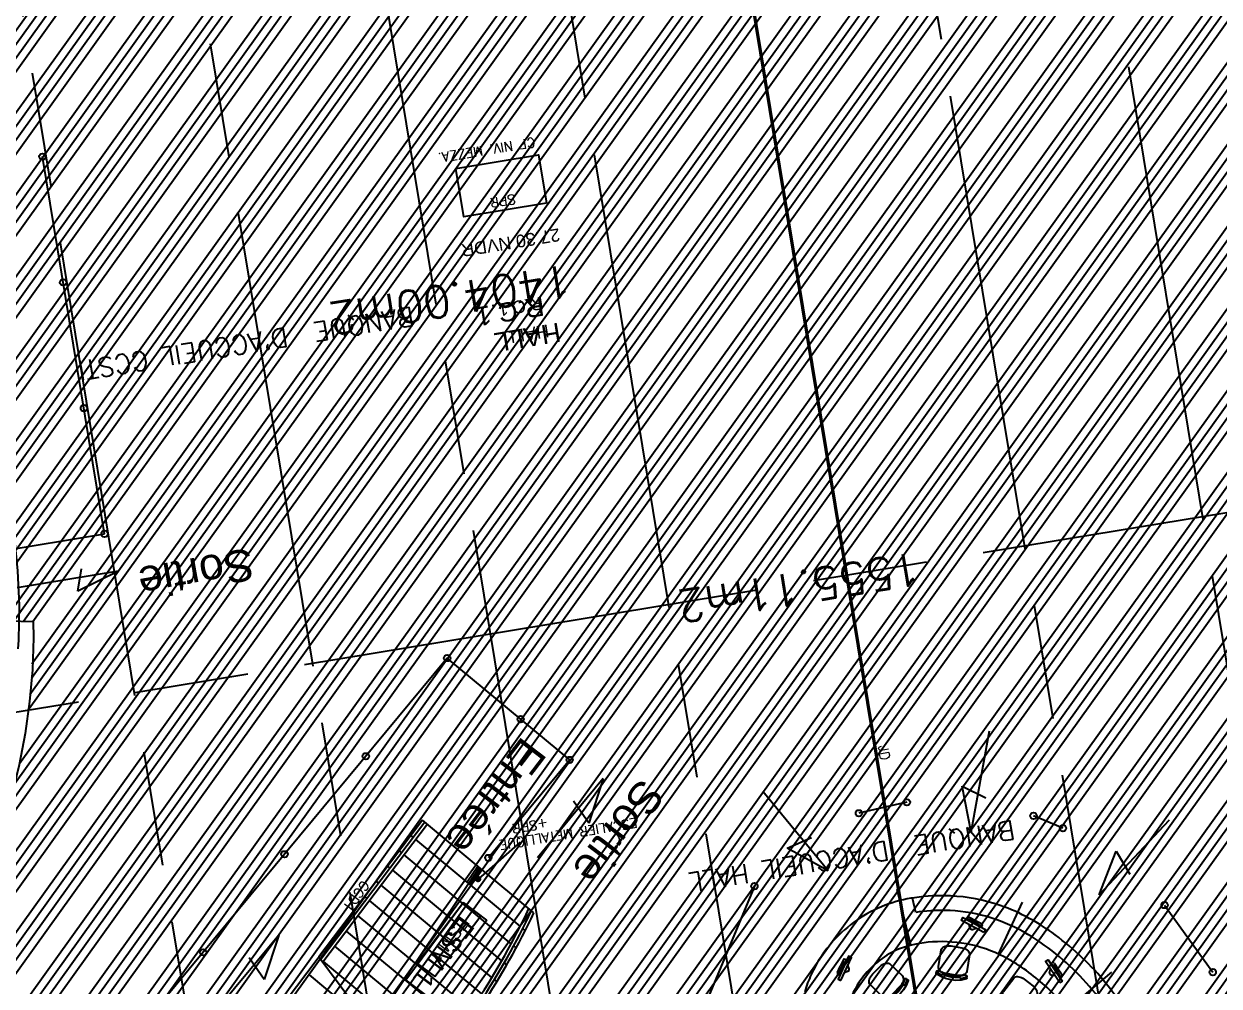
# Model space of a CAD drawing. Header units: millimetres. Extents: x 33240 to 33395, y 51607 to 51720.
# Drawn here: x 33311.49 to 33330.26, y 51675.91 to 51691.01 of the extents above; entities that cross this region are included whole.
import ezdxf
from ezdxf.enums import TextEntityAlignment as Align

# ---------------------------------------------------------------- set-up
doc = ezdxf.new("R2010")
doc.units = ezdxf.units.MM
doc.header["$LTSCALE"] = 0.3
doc.header["$MEASUREMENT"] = 0
for name, pattern in [('ACAD_ISO02W100', [15, 12, -3]), ('ACAD_ISO04W100', [30, 24, -3, 0, -3]), ('ACAD_ISO08W100', [36, 24, -3, 6, -3])]:
    doc.linetypes.add(name, pattern=pattern)
doc.layers.get('0').update_dxf_attribs({"linetype": 'CONTINUOUS'})
for name, color, linetype in [('00-TRAMES-BAT', 7, 'ACAD_ISO08W100'), ('01-TREMIE-ESCAL-ASC', 4, 'CONTINUOUS'), ('02-MURS-PORTEUR', 1, 'CONTINUOUS'), ('07-REVT-ECAILLE', 33, 'CONTINUOUS'), ('07-REVT-SOL', 8, 'CONTINUOUS'), ('08-EQUI-MEUBLE-PROJ-01', 11, 'CONTINUOUS'), ('10-ANN-ALTITUDE', 152, 'CONTINUOUS'), ('10-ANN-NOMENCLATURE', 3, 'CONTINUOUS'), ('10-ANN-NOMPIECE', 3, 'CONTINUOUS'), ('10-ANN-NOMPIECE-CODE', 171, 'CONTINUOUS'), ('10-ANN-SURF', 62, 'CONTINUOUS'), ('10-ANN-TEXTE', 3, 'CONTINUOUS'), ('10-ANN-TEXTE-MEUBLE', 3, 'CONTINUOUS'), ('15-PLAF-TECHN-TEMPORAIRE', 113, 'CONTINUOUS'), ('19-ACCUEIL', 53, 'CONTINUOUS')]:
    doc.layers.add(name, color=color, linetype=linetype)
doc.styles.add('ANN', font='romans.shx')
doc.styles.add('NDP', font='ARIAL.TTF')
doc.styles.add('NIV', font='ARIAL.TTF', dxfattribs={"height": 0.2})
doc.styles.add('ROMANS', font='romans.shx', dxfattribs={"height": 0.2})
doc.styles.add('SURF', font='romans.shx', dxfattribs={"height": 0.5})

# ---------------------------------------------------------------- blocks, each defined once
blk = doc.blocks.new('SMP2')
blk.add_lwpolyline([(-1.315, 0), (0, 0), (0, -0.77), (-1.315, -0.77)], close=True)
at = {"style": 'ROMANS'}
for tag, p in [('SOLS', (-0.646, -0.148)), ('PAROIS', (-0.643, -0.377)), ('FAUX-PLAFONDS', (-0.646, -0.61))]:
    blk.add_attdef(tag, text='', height=0.15, dxfattribs=at).set_placement(p, align=Align.MIDDLE)
blk = doc.blocks.new('bloc-siège')
for points in [[(-0.24, -0.018), (-0.164, 0.016), (-0.084, 0.037), (-0.001, 0.046), (0.081, 0.041), (0.162, 0.024), (0.24, -0.006)], [(-0.124, -0.02), (-0.128, -0.02), (-0.132, -0.02), (-0.136, -0.02), (-0.14, -0.018), (-0.144, -0.016), (-0.147, -0.014), (-0.15, -0.011), (-0.152, -0.007), (-0.153, -0.003), (-0.154, 0.001), (-0.154, 0.005), (-0.153, 0.009), (-0.152, 0.013), (-0.15, 0.016), (-0.148, 0.019), (-0.145, 0.022), (-0.141, 0.024), (-0.137, 0.026)], [(-0.124, -0.019), (-0.063, -0.006), (0, 0), (0.063, -0.003), (0.125, -0.013), (0.125, -0.013)], [(0.137, 0.032), (0.14, 0.031), (0.144, 0.029), (0.147, 0.026), (0.149, 0.023), (0.151, 0.019), (0.153, 0.016), (0.154, 0.012), (0.154, 0.008), (0.153, 0.004), (0.152, 0), (0.15, -0.004), (0.147, -0.007), (0.144, -0.009), (0.141, -0.011), (0.137, -0.013), (0.133, -0.014), (0.129, -0.014), (0.125, -0.013), (0.125, -0.013)], [(0.151, 0.005), (0.231, -0.026)], [(-0.229, -0.037), (-0.23, -0.038), (-0.232, -0.038), (-0.234, -0.038), (-0.236, -0.038), (-0.238, -0.038), (-0.239, -0.037), (-0.241, -0.036), (-0.242, -0.035), (-0.243, -0.033), (-0.244, -0.032), (-0.245, -0.03), (-0.245, -0.028), (-0.245, -0.026), (-0.244, -0.024), (-0.244, -0.023), (-0.243, -0.021), (-0.242, -0.02), (-0.24, -0.019), (-0.24, -0.019)], [(-0.209, -0.072), (-0.212, -0.073), (-0.216, -0.074), (-0.219, -0.074), (-0.223, -0.074), (-0.226, -0.073), (-0.229, -0.071), (-0.232, -0.069), (-0.234, -0.067), (-0.236, -0.064), (-0.237, -0.061), (-0.238, -0.057), (-0.239, -0.054), (-0.238, -0.051), (-0.237, -0.047), (-0.236, -0.044), (-0.234, -0.041), (-0.231, -0.039), (-0.229, -0.037)], [(-0.227, -0.036), (-0.153, -0.003)], [(-0.208, -0.071), (-0.142, -0.042), (-0.072, -0.024), (0, -0.016), (0.072, -0.02), (0.143, -0.035), (0.211, -0.061)], [(0.231, -0.026), (0.234, -0.028), (0.236, -0.03), (0.238, -0.033), (0.24, -0.037), (0.241, -0.04), (0.241, -0.043), (0.24, -0.047), (0.24, -0.05), (0.238, -0.053), (0.236, -0.056), (0.233, -0.059), (0.231, -0.061), (0.227, -0.062), (0.224, -0.063), (0.221, -0.063), (0.217, -0.063), (0.214, -0.062), (0.211, -0.061)], [(0.24, -0.006), (0.241, -0.007), (0.243, -0.008), (0.244, -0.01), (0.245, -0.011), (0.246, -0.013), (0.246, -0.015), (0.246, -0.017), (0.246, -0.019), (0.245, -0.02), (0.244, -0.022), (0.243, -0.023), (0.241, -0.025), (0.24, -0.026), (0.238, -0.026), (0.236, -0.027), (0.234, -0.027), (0.233, -0.026), (0.231, -0.026)]]:
    blk.add_lwpolyline(points)
blk.add_lwpolyline([(0.087, -0.038), (0.112, -0.039), (0.135, -0.042), (0.157, -0.048), (0.177, -0.056), (0.194, -0.067), (0.208, -0.079), (0.219, -0.092), (0.226, -0.107), (0.228, -0.122), (0.235, -0.387), (0.233, -0.402), (0.227, -0.417), (0.217, -0.431), (0.204, -0.444), (0.187, -0.455), (0.167, -0.465), (0.146, -0.472), (0.122, -0.476), (0.098, -0.478), (-0.075, -0.482), (-0.099, -0.482), (-0.122, -0.478), (-0.144, -0.472), (-0.164, -0.464), (-0.181, -0.454), (-0.196, -0.441), (-0.206, -0.428), (-0.213, -0.413), (-0.215, -0.398), (-0.222, -0.133), (-0.22, -0.118), (-0.214, -0.103), (-0.204, -0.089), (-0.191, -0.076), (-0.174, -0.065), (-0.155, -0.056), (-0.133, -0.049), (-0.11, -0.044), (-0.086, -0.042), (0.087, -0.038)], close=True)

msp = doc.modelspace()

# ---------------------------------------------------------------- hatches: boundary and pattern name
at = {"layer": '07-REVT-SOL'}
h = msp.add_hatch(dxfattribs=at)
h.set_pattern_fill('ANSI34', color=256, style=0)
h.set_pattern_definition([(234.3505737, (57752.873, 108291.1774), (0.609448717, -0.4371181325), []), (234.3505737, (57752.69855, 108291.1487), (0.609448717, -0.4371181325), []), (234.3505737, (57752.5241, 108291.12), (0.609448717, -0.4371181325), []), (234.3505737, (57752.3497, 108291.09124), (0.609448717, -0.4371181325), [])])
h.paths.add_polyline_path([(33309.5314, 51685.8588), (33309.227, 51686.3339), (33308.7901, 51686.9168), (33308.2417, 51687.5322), (33307.7231, 51688.0157), (33307.1703, 51688.4635), (33306.6491, 51688.8373), (33306.1684, 51689.1099), (33305.6057, 51689.375), (33304.8593, 51689.5906), (33304.3981, 51689.6614), (33304.0875, 51689.6801), (33303.4661, 51689.653), (33302.8229, 51689.5078), (33302.2165, 51689.3237), (33301.8431, 51689.1436), (33301.2325, 51688.7418), (33301.0441, 51688.5546), (33300.8119, 51688.2317), (33300.636, 51687.875), (33300.5145, 51687.359), (33300.505, 51686.6688), (33300.5777, 51685.9763), (33300.7416, 51685.2753), (33300.9406, 51684.7213), (33301.0157, 51684.5876), (33307.3638, 51673.1728), (33307.5551, 51673.4027), (33307.8762, 51673.8025), (33308.1163, 51674.1181), (33308.411, 51674.5325), (33308.7556, 51675.0512), (33309.048, 51675.5283), (33309.3762, 51676.1097), (33309.5889, 51676.5207), (33309.7607, 51676.8698), (33310.0204, 51677.4522), (33310.2137, 51677.9361), (33310.3288, 51678.2748), (33310.4454, 51678.6692), (33310.6648, 51679.6374), (33310.76, 51680.4082), (33310.7988, 51681.1264), (33310.7886, 51681.6572), (33311.6353, 51681.6308), (33311.6077, 51680.7216), (33311.5149, 51679.9648), (33311.413, 51679.3793), (33311.2805, 51678.8426), (33311.0938, 51678.2397), (33310.6536, 51677.1452), (33310.0752, 51675.9925), (33309.4154, 51674.8904), (33308.8726, 51674.099), (33308.2849, 51673.3459), (33307.8733, 51672.8629), (33307.228, 51672.1682), (33306.3132, 51671.3076), (33305.9865, 51671.0325), (33305.8529, 51670.9201), (33304.975, 51670.2548), (33303.8087, 51669.4948), (33303.0073, 51669.0533), (33301.8018, 51668.4879), (33300.9566, 51668.032), (33299.3651, 51667.685), (33298.3344, 51667.4599), (33297.6468, 51667.3707), (33296.7824, 51667.2899), (33295.9203, 51667.253), (33295.2266, 51667.2152), (33294.1119, 51667.2875), (33293.3748, 51667.4449), (33292.5369, 51667.5422), (33291.7914, 51667.7628), (33290.9562, 51668.1367), (33290.4698, 51668.2741), (33289.8201, 51668.6138), (33289.1999, 51669.0055), (33288.3839, 51669.5907), (33287.876, 51669.955), (33287.2211, 51670.7667), (33274.7777, 51668.6362), (33276.256, 51659.6586), (33284.2497, 51660.9749), (33284.3561, 51660.329), (33287.1543, 51660.7657), (33287.0441, 51661.435), (33288.3848, 51661.6423), (33288.4866, 51660.9834), (33292.2493, 51661.603), (33292.1421, 51662.2745), (33293.3262, 51662.4694), (33294.2159, 51657.0657), (33297.0273, 51657.8411), (33296.5137, 51662.3558), (33296.1876, 51662.9406), (33297.1941, 51663.1064), (33297.3208, 51662.3368), (33297.3071, 51662.3342), (33297.2354, 51662.0285), (33297.1718, 51661.7039), (33297.1191, 51661.3565), (33297.0807, 51661.0087), (33297.0553, 51660.6759), (33297.0448, 51660.2508), (33297.0546, 51659.9073), (33297.0786, 51659.5031), (33297.126, 51659.0791), (33297.2144, 51658.5421), (33297.1583, 51658.5188), (33297.3195, 51657.5459), (33297.3809, 51657.5561), (33297.3948, 51657.457), (33298.8658, 51657.679), (33298.8462, 51657.7974), (33298.9103, 51657.8079), (33298.7662, 51658.6942), (33298.7288, 51659.1864), (33298.7198, 51659.4049), (33298.7232, 51660.1393), (33298.7457, 51660.5123), (33298.7907, 51660.9605), (33298.8677, 51661.4609), (33298.9907, 51662.0019), (33299.0813, 51662.4183), (33299.1901, 51662.781), (33299.4457, 51663.3946), (33299.6955, 51663.8263), (33299.9745, 51664.1844), (33300.2447, 51664.447), (33300.5617, 51664.6801), (33300.8381, 51664.8192), (33301.2209, 51664.9383), (33301.4693, 51664.9787), (33301.841, 51664.9673), (33302.2061, 51664.8995), (33302.6126, 51664.7536), (33302.9838, 51664.5426), (33303.3445, 51664.2838), (33303.6583, 51663.9764), (33303.8954, 51663.7058), (33304.1617, 51663.3541), (33304.4484, 51662.8985), (33304.7788, 51662.2731), (33305.0523, 51661.5322), (33305.2961, 51660.675), (33305.4695, 51659.9959), (33305.6024, 51659.3706), (33305.6852, 51658.9167), (33307.3767, 51659.1899), (33307.1404, 51660.5973), (33307.0303, 51661.1738), (33306.9413, 51661.6002), (33306.7799, 51662.3125), (33306.6023, 51663.0284), (33306.4522, 51663.5891), (33306.3171, 51663.5669), (33306.1501, 51664.5811), (33310.3148, 51665.2669), (33310.4416, 51664.4972), (33315.177, 51665.277), (33315.0503, 51666.0466), (33321.9737, 51667.1866), (33322.0842, 51666.5156), (33326.0968, 51667.1763), (33325.9863, 51667.8474), (33338.2877, 51669.8729), (33338.4145, 51669.1031), (33337.1627, 51668.8969), (33337.4803, 51666.9678), (33338.0209, 51667.0568), (33338.5748, 51667.148), (33338.8591, 51667.1949), (33339.4721, 51667.2958), (33339.4876, 51667.2022), (33342.9411, 51667.7709), (33342.9248, 51667.8696), (33343.8326, 51668.019), (33343.8488, 51667.9204), (33345.1427, 51668.1334), (33344.8096, 51670.1562), (33343.348, 51669.9155), (33343.2212, 51670.6853), (33356.0482, 51672.7974), (33356.1749, 51672.0277), (33354.958, 51671.8273), (33355.3024, 51669.7355), (33360.6718, 51670.6196), (33360.3274, 51672.7114), (33359.1351, 51672.5151), (33359.0083, 51673.2848), (33361.9356, 51673.7669), (33362.0461, 51673.0958), (33364.4142, 51673.4857), (33364.3037, 51674.1568), (33367.7572, 51674.7255), (33367.8839, 51673.9557), (33371.2387, 51674.5081), (33371.112, 51675.2779), (33374.9437, 51675.9088), (33375.0705, 51675.1391), (33376.6328, 51675.3963), (33376.506, 51676.1661), (33377.325, 51676.3009), (33377.0481, 51677.9827), (33376.9198, 51677.9616), (33376.6273, 51679.7377), (33376.7556, 51679.7588), (33376.4112, 51681.8507), (33376.2829, 51681.8295), (33375.9904, 51683.6056), (33376.1187, 51683.6267), (33375.8418, 51685.3086), (33360.6783, 51682.8117), (33360.8797, 51680.4431), (33357.4663, 51679.6643), (33355.8502, 51679.2955), (33350.3855, 51678.0486), (33349.3674, 51677.9353), (33349.2809, 51678.7127), (33350.1901, 51678.8161), (33350.4466, 51678.8746), (33350.1324, 51680.7824), (33345.8713, 51680.0807), (33346.1535, 51678.3669), (33347.7703, 51678.5446), (33347.8568, 51677.7672), (33337.862, 51676.655), (33331.4691, 51682.1156), (33331.436, 51682.1102), (33331.3791, 51682.4555), (33331.426, 51682.4633), (33332.4803, 51685.4342), (33333.3075, 51685.2862), (33334.1791, 51687.6816), (33333.3953, 51687.9546), (33334.4746, 51690.9071), (33334.675, 51691.1303), (33338.2027, 51692.6579), (33338.2118, 51692.6161), (33338.5092, 51692.2989), (33338.6344, 51692.0226), (33341.707, 51693.0697), (33341.5019, 51693.412), (33341.3795, 51693.7866), (33344.946, 51694.7179), (33345.2392, 51694.7817), (33348.5761, 51695.3735), (33348.8741, 51695.4084), (33348.9099, 51694.6324), (33348.9146, 51694.6048), (33352.1472, 51694.9081), (33352.1459, 51695.2202), (33352.2417, 51695.6865), (33356.3412, 51695.7195), (33356.4073, 51695.575), (33357.7275, 51698.1124), (33357.1877, 51701.3904), (33320.2349, 51695.2976), (33319.7443, 51698.296), (33309.9064, 51696.6761), (33310.4, 51693.6782), (33300.57, 51692.0596), (33300.7406, 51691.0235), (33301.5358, 51691.0422), (33302.2561, 51690.9986), (33302.8984, 51690.9343), (33303.2847, 51690.8855), (33303.8837, 51690.7723), (33304.4095, 51690.6586), (33304.8482, 51690.5355), (33305.6756, 51690.2459), (33306.363, 51689.935), (33307.0247, 51689.5803), (33307.6503, 51689.1728), (33308.244, 51688.725), (33308.7944, 51688.2296), (33309.3073, 51687.6984), (33309.7704, 51687.1258), (33310.4433, 51686.1015), (33309.6647, 51685.6359)])

# ---------------------------------------------------------------- linework, layer by layer
at = {"layer": '00-TRAMES-BAT'}
for p, q in [((33335.2713, 51651.2626), (33326.5882, 51703.9954)), ((33332.4756, 51650.8023), (33323.7925, 51703.5351)), ((33320.9965, 51703.0747), (33329.6796, 51650.3419)), ((33326.8839, 51649.8816), (33318.2008, 51702.6144)), ((33319.7188, 51675.9568), (33315.4051, 51702.154)), ((33321.2926, 51648.9609), (33312.6094, 51701.6937)), ((33318.4969, 51648.5005), (33309.8137, 51701.2333)), ((33376.282, 51690.8954), (33271.126, 51673.5801)), ((33324.0883, 51649.4212), (33319.7188, 51675.9568))]:
    msp.add_line(p, q, dxfattribs=at)
at = {"layer": '01-TREMIE-ESCAL-ASC'}
for p, q in [((33317.747, 51678.5115), (33316.122, 51676.3675)), ((33317.7855, 51678.4796), (33316.153, 51676.3257)), ((33317.8254, 51678.4494), (33316.1841, 51676.2839)), ((33319.4979, 51677.0586), (33317.747, 51678.5115)), ((33317.6041, 51678.2402), (33317.5656, 51678.2722)), ((33319.2834, 51676.8467), (33317.6427, 51678.2083)), ((33317.4228, 51678.0009), (33317.3842, 51678.0329)), ((33319.1417, 51676.5744), (33317.4613, 51677.969)), ((33317.2414, 51677.7616), (33317.2028, 51677.7936)), ((33318.9935, 51676.3076), (33317.2799, 51677.7296)), ((33317.06, 51677.5223), (33317.0215, 51677.5543)), ((33318.8389, 51676.046), (33317.0985, 51677.4903)), ((33316.8786, 51677.283), (33316.8401, 51677.3149)), ((33318.6779, 51675.7898), (33316.9171, 51677.251)), ((33316.6972, 51677.0437), (33316.6587, 51677.0756)), ((33318.5106, 51675.5387), (33316.7357, 51677.0117)), ((33316.5158, 51676.8043), (33316.4773, 51676.8363)), ((33318.3371, 51675.2929), (33316.5543, 51676.7724)), ((33319.3623, 51676.7812), (33319.3228, 51676.8139)), ((33316.3344, 51676.565), (33316.2959, 51676.597)), ((33318.1575, 51675.0521), (33316.3729, 51676.5331)), ((33319.2202, 51676.5093), (33319.1809, 51676.5419)), ((33317.9716, 51674.8165), (33316.1915, 51676.2937)), ((33319.0716, 51676.2427), (33319.0326, 51676.2752)), ((33318.9166, 51675.9815), (33318.8778, 51676.0138))]:
    msp.add_line(p, q, dxfattribs=at)
at = {"layer": '01-TREMIE-ESCAL-ASC', "linetype": 'ACAD_ISO04W100'}
for p, q in [((33318.6417, 51677.7691), (33316.9694, 51675.2784)), ((33318.6168, 51677.7858), (33318.4504, 51677.538)), ((33318.6666, 51677.7523), (33318.4968, 51677.4995)), ((33316.122, 51676.3675), (33317.6585, 51674.2967))]:
    msp.add_line(p, q, dxfattribs=at)
at = {"layer": '01-TREMIE-ESCAL-ASC', "linetype": 'ACAD_ISO02W100'}
msp.add_line((33316.9612, 51675.2652), (33315.9716, 51676.0864), dxfattribs=at)
at = {"layer": '01-TREMIE-ESCAL-ASC'}
for radius, start, end in [(11.2614, 318.04217, 334.86529), (11.3114, 317.99079, 334.79955), (11.3614, 317.93987, 334.73441)]:
    msp.add_arc((33309.2233, 51681.9078), radius, start, end, dxfattribs=at)
at = {"layer": '02-MURS-PORTEUR', "color": 4}
for p, q in [((33322.4245, 51694.3409), (33326.8098, 51667.7087)), ((33322.4442, 51694.3441), (33326.8295, 51667.712))]:
    msp.add_line(p, q, dxfattribs=at)
at = {"layer": '02-MURS-PORTEUR', "color": 4, "linetype": 'ACAD_ISO02W100', "ltscale": 10}
msp.add_line((33317.747, 51678.5115), (33312.1759, 51671.1613), dxfattribs=at)
at = {"layer": '07-REVT-ECAILLE', "color": 4}
msp.add_line((33311.2429, 51681.6431), (33311.6353, 51681.6308), dxfattribs=at)
msp.add_lwpolyline([(33311.6361, 51681.6308), (33311.6397, 51681.3745), (33311.6212, 51680.8748), (33311.5771, 51680.3748), (33311.5077, 51679.876), (33311.413, 51679.3793), (33311.2933, 51678.8861), (33311.149, 51678.3976), (33310.9802, 51677.9148), (33310.7876, 51677.4393), (33310.5195, 51676.8511), (33310.2302, 51676.2746), (33309.9202, 51675.7103), (33309.5901, 51675.1591), (33309.2407, 51674.6217), (33308.8726, 51674.099), (33308.4865, 51673.5916), (33308.0832, 51673.1002), (33307.6634, 51672.6255), (33307.228, 51672.1682), (33306.7776, 51671.7287), (33306.3132, 51671.3076), (33305.9865, 51671.0325)], dxfattribs=at)
at = {"layer": '08-EQUI-MEUBLE-PROJ-01', "ltscale": 0.8}
for p, q in [((33325.4181, 51676.5513), (33325.2002, 51677.4245)), ((33325.4957, 51677.0664), (33325.4398, 51677.2904)), ((33326.7906, 51676.4118), (33327.1677, 51677.2285)), ((33326.3061, 51676.9509), (33326.3021, 51676.9633)), ((33326.3491, 51676.8179), (33326.3305, 51676.8752)), ((33326.3415, 51676.9833), (33326.4336, 51676.9346)), ((33326.5257, 51676.8858), (33326.4336, 51676.9346)), ((33326.3848, 51676.799), (33326.4425, 51676.8159)), ((33326.5189, 51676.8383), (33326.5314, 51676.8419)), ((33324.3518, 51676.3133), (33324.3088, 51676.2184)), ((33324.3997, 51676.3094), (33324.3953, 51676.3217)), ((33324.2659, 51676.1235), (33324.3088, 51676.2184)), ((33324.4304, 51676.1412), (33324.3744, 51676.1192)), ((33324.4471, 51676.178), (33324.4267, 51676.2346)), ((33327.5962, 51676.1194), (33327.6071, 51676.1786)), ((33327.6214, 51676.2568), (33327.6238, 51676.2696)), ((33327.668, 51676.2686), (33327.726, 51676.182)), ((33327.784, 51676.0954), (33327.726, 51676.182)), ((33327.8814, 51675.5469), (33328.5703, 51676.126)), ((33324.3004, 51676.0901), (33324.2883, 51676.0853)), ((33327.6187, 51676.0858), (33327.6776, 51676.0733)), ((33327.7554, 51676.0568), (33327.7681, 51676.0541))]:
    msp.add_line(p, q, dxfattribs=at)
for points in [[(33326.5633, 51676.752), (33326.2098, 51676.9391), (33326.2331, 51676.9833), (33326.5867, 51676.7962)], [(33324.3181, 51675.9947), (33324.4831, 51676.3591), (33324.4375, 51676.3797), (33324.2725, 51676.0153)], [(33327.7536, 51675.9598), (33327.5311, 51676.2921), (33327.5726, 51676.32), (33327.7952, 51675.9876)]]:
    msp.add_lwpolyline(points, close=True, dxfattribs=at)
for centre, radius, start, end in [((33326.3284, 51676.9602), 0.0265, 60.42413, 173.39106), ((33326.514, 51676.862), 0.0265, 310.83418, 63.80111), ((33326.3751, 51676.8239), 0.0267, 192.87471, 242.11262), ((33326.3751, 51676.8239), 0.0267, 242.11262, 291.35053), ((33324.3763, 51676.3031), 0.0265, 44.36, 157.32693), ((33324.2897, 51676.1118), 0.0265, 153.94994, 266.91687), ((33324.4229, 51676.1667), 0.0267, 286.40052, 335.63843), ((33324.4229, 51676.1667), 0.0267, 335.63843, 24.87635), ((33327.6219, 51676.1123), 0.0267, 164.56841, 213.80632), ((33327.6455, 51676.2544), 0.0265, 32.11783, 145.08476), ((33327.6219, 51676.1123), 0.0267, 213.80632, 263.04423), ((33327.7624, 51676.08), 0.0265, 282.52788, 35.49481)]:
    msp.add_arc(centre, radius, start, end, dxfattribs=at)
for centre, major_axis in [((33326.4099, 51676.8898), (0.109, -0.0577)), ((33327.6839, 51676.1538), (0.0686, -0.1025))]:
    msp.add_ellipse(centre, major_axis=major_axis, ratio=0.2026853, start_param=0, end_param=3.1415927, dxfattribs=at)
at = {"layer": '08-EQUI-MEUBLE-PROJ-01', "ltscale": 0.8, "extrusion": (0, 0, -1)}
msp.add_ellipse((33324.355, 51676.1975), major_axis=(-0.0509, -0.1124), ratio=0.2026853, start_param=0, end_param=3.1415927, dxfattribs=at)
at = {"layer": '08-EQUI-MEUBLE-PROJ-01', "ltscale": 0.8}
for points, knots in [([(33328.9605, 51673.4292), (33329.0389, 51673.6086), (33329.0839, 51673.7887), (33329.1476, 51674.2606), (33329.1253, 51674.529), (33329.0185, 51675.0204), (33328.9302, 51675.2411), (33328.7261, 51675.6238), (33328.6114, 51675.7885), (33328.3687, 51676.0916), (33328.2402, 51676.2281), (33327.9753, 51676.4813), (33327.8362, 51676.5995), (33327.4307, 51676.8977), (33327.1404, 51677.0647), (33326.5681, 51677.2612), (33326.2994, 51677.3115), (33325.8504, 51677.3318), (33325.667, 51677.3248), (33325.3252, 51677.2733), (33325.1679, 51677.2359), (33324.8549, 51677.1175), (33324.7038, 51677.0379), (33324.4319, 51676.8482), (33324.3086, 51676.7385), (33324.0587, 51676.4622), (33323.9408, 51676.2875), (33323.8113, 51676.0041), (33323.7772, 51675.9128), (33323.75, 51675.8202)], [1.0670548, 1.0670548, 1.0670548, 1.0670548, 1.3321425, 1.3321425, 1.7995663, 1.7995663, 2.26699, 2.26699, 2.7344137, 2.7344137, 3.2018374, 3.2018374, 3.6692612, 3.6692612, 4.4306398, 4.4306398, 5.0190816, 5.0190816, 5.4450076, 5.4450076, 5.7678532, 5.7678532, 6.0906988, 6.0906988, 6.4135443, 6.4135443, 6.8272242, 6.8272242, 7.0094431, 7.0094431, 7.0094431, 7.0094431]), ([(33328.7515, 51673.5252), (33328.8231, 51673.6903), (33328.863, 51673.8572), (33328.9189, 51674.3179), (33328.8872, 51674.5853), (33328.7582, 51675.0688), (33328.658, 51675.2798), (33328.432, 51675.6483), (33328.3061, 51675.8103), (33328.0378, 51676.108), (33327.8985, 51676.2423), (33327.5984, 51676.4943), (33327.4334, 51676.6151), (33327.0733, 51676.8268), (33326.8792, 51676.9167), (33326.4656, 51677.0456), (33326.2479, 51677.0831), (33325.8717, 51677.101), (33325.7108, 51677.0956), (33325.5296, 51677.0715), (33325.5127, 51677.069), (33325.4957, 51677.0664)], [1.0692175, 1.0692175, 1.0692175, 1.0692175, 1.347634, 1.347634, 1.8714563, 1.8714563, 2.3952787, 2.3952787, 2.9191011, 2.9191011, 3.4429235, 3.4429235, 3.9667458, 3.9667458, 4.4905682, 4.4905682, 5.0143906, 5.0143906, 5.4130233, 5.4130233, 5.4538915, 5.4538915, 5.4538915, 5.4538915]), ([(33328.4068, 51674.2742), (33328.379, 51674.7374), (33328.1281, 51675.2916), (33327.5834, 51675.8889), (33327.0037, 51676.3375), (33326.3786, 51676.5885), (33325.7821, 51676.6251), (33325.1643, 51676.5186), (33324.6884, 51676.1469), (33324.3857, 51675.5934), (33324.3686, 51675.0214), (33324.4892, 51674.6163), (33324.57, 51674.4396), (33324.5816, 51674.4155)], [1.5872394, 1.5872394, 1.5872394, 1.5872394, 2.4839308, 3.2786884, 4.0253302, 4.6598892, 5.2671659, 5.7978778, 6.50866, 6.9876771, 7.6532656, 8.1595592, 8.2406493, 8.2406493, 8.2406493, 8.2406493])]:
    msp.add_open_spline(points, degree=3, knots=knots, dxfattribs=at)
at = {"layer": '10-ANN-NOMENCLATURE'}
for p, q in [((33318.389, 51677.2191), (33317.4872, 51675.9998)), ((33318.7555, 51676.9413), (33318.389, 51677.2191)), ((33318.7555, 51676.9413), (33317.8538, 51675.7219)), ((33317.4872, 51675.9998), (33317.8538, 51675.7219))]:
    msp.add_line(p, q, dxfattribs=at)
at = {"layer": '10-ANN-NOMPIECE'}
for p, q in [((33318.389, 51677.2191), (33317.6656, 51676.2648)), ((33318.6622, 51677.012), (33318.389, 51677.2191)), ((33317.9389, 51676.0577), (33318.6622, 51677.012)), ((33317.6656, 51676.2648), (33317.9389, 51676.0577))]:
    msp.add_line(p, q, dxfattribs=at)
at = {"layer": '10-ANN-TEXTE'}
msp.add_line((33319.2798, 51678.1682), (33318.6209, 51677.5887), dxfattribs=at)
at = {"layer": '10-ANN-TEXTE', "const_width": 0.05}
msp.add_lwpolyline([(33318.6446, 51677.5967, -1), (33318.5972, 51677.5807, -1)], format="xyb", close=True, dxfattribs=at)
at = {"layer": '15-PLAF-TECHN-TEMPORAIRE', "color": 8, "linetype": 'ACAD_ISO04W100'}
msp.add_ellipse((33298.2958, 51679.2703), major_axis=(-12.0261, -6.7629), ratio=0.7729758, dxfattribs=at)
at = {"layer": '19-ACCUEIL', "ltscale": 10}
for p, q in [((33312.7548, 51683.0077), (33311.78, 51688.9279)), ((33310.7814, 51682.6827), (33312.7548, 51683.0077)), ((33312.9745, 51682.4227), (33311.3826, 51682.1605)), ((33312.3347, 51682.1089), (33312.3903, 51682.4596)), ((33312.9745, 51682.4227), (33312.3347, 51682.1089)), ((33318.1349, 51681.0563), (33313.026, 51674.9)), ((33320.0587, 51679.4597), (33318.1349, 51681.0563)), ((33326.366, 51678.3261), (33326.6525, 51679.9137)), ((33320.0587, 51679.4597), (33318.7815, 51677.9207)), ((33320.5856, 51679.1654), (33319.5553, 51677.9239)), ((33320.5856, 51679.1654), (33320.3584, 51678.4673)), ((33324.1187, 51677.7185), (33323.0901, 51678.9613)), ((33326.366, 51678.3261), (33326.2204, 51679.0456)), ((33326.2204, 51679.0456), (33326.5965, 51678.8641)), ((33320.3584, 51678.4673), (33320.1202, 51678.8103)), ((33325.3535, 51678.7932), (33324.6003, 51678.6224)), ((33327.8052, 51678.3868), (33327.3423, 51678.5811)), ((33328.3712, 51677.3416), (33329.4761, 51678.5171)), ((33323.475, 51678.0713), (33323.8562, 51678.2417)), ((33324.1187, 51677.7185), (33323.475, 51678.0713)), ((33328.3712, 51677.3416), (33328.641, 51678.0243)), ((33328.641, 51678.0243), (33328.8576, 51677.6673)), ((33322.9607, 51677.477), (33322.1892, 51675.6319)), ((33329.4, 51677.1798), (33330.1575, 51676.1275)), ((33315.49, 51676.7098), (33314.4597, 51675.4683)), ((33315.49, 51676.7098), (33315.2629, 51676.0117)), ((33315.2629, 51676.0117), (33315.0246, 51676.3547))]:
    msp.add_line(p, q, dxfattribs=at)
for centre in [(33311.78, 51688.9279), (33312.1049, 51686.9545), (33312.4299, 51684.9811), (33312.7548, 51683.0077), (33318.1349, 51681.0563), (33319.2892, 51680.0984), (33316.8577, 51679.5172), (33320.0587, 51679.4597), (33325.3535, 51678.7932), (33324.6003, 51678.6224), (33327.3423, 51678.5811), (33327.8052, 51678.3868), (33315.5805, 51677.9782), (33318.7815, 51677.9207), (33322.9607, 51677.477), (33329.4, 51677.1798), (33314.3033, 51676.4391), (33330.1575, 51676.1275)]:
    msp.add_circle(centre, 0.05, dxfattribs=at)

# ---------------------------------------------------------------- block references
at = {"layer": '08-EQUI-MEUBLE-PROJ-01', "ltscale": 0.8}
for p, rotation in [((33326.0498, 51676.0509), 168.8747443635363), ((33325.2152, 51675.8174), 223.8970850533666), ((33326.9691, 51675.586), 140.5684453927816)]:
    msp.add_blockref('bloc-siège', p, dxfattribs=dict(at, rotation=rotation))
at = {"layer": '10-ANN-TEXTE'}
ref = msp.add_blockref('SMP2', (33318.3987, 51687.9829), dxfattribs=dict(at, rotation=189.350573668281))
ref.add_attrib('SOLS', 'SPR', dxfattribs={"layer": '0', "height": 0.15, "rotation": 189.35057, "style": 'ROMANS'}).set_placement((33319.0119, 51688.2334), align=Align.MIDDLE)

# ---------------------------------------------------------------- texts
at = {"layer": '10-ANN-ALTITUDE', "style": 'NIV'}
msp.add_text('27.30 NVDR', height=0.2, rotation=189.35057, dxfattribs=at).set_placement((33319.89, 51687.8042))
at = {"layer": '10-ANN-NOMENCLATURE', "color": 171, "style": 'NDP'}
msp.add_text('R.C.1', height=0.3, rotation=189.3506, dxfattribs=at).set_placement((33319.6276, 51686.7326))
at = {"layer": '10-ANN-NOMENCLATURE', "style": 'NDP'}
msp.add_text('HALL', height=0.3, rotation=189.3506, dxfattribs=at).set_placement((33319.3719, 51686.2392), align=Align.CENTER)
msp.add_text('ESM 1', height=0.3, rotation=232.83976, dxfattribs=at).set_placement((33318.3432, 51677.0253))
at = {"layer": '10-ANN-NOMPIECE', "style": 'NDP'}
msp.add_text('HALL', height=0.2, rotation=189.3506, dxfattribs=at).set_placement((33319.3719, 51686.2392), align=Align.CENTER)
msp.add_text('ESM 1', height=0.2, rotation=232.83976, dxfattribs=at).set_placement((33318.3432, 51677.0253))
at = {"layer": '10-ANN-NOMPIECE-CODE', "style": 'NDP'}
msp.add_text('R.C.1', height=0.2, rotation=189.3506, dxfattribs=at).set_placement((33319.6276, 51686.7326))
at = {"layer": '10-ANN-SURF', "style": 'SURF'}
for s, p in [('1404.00m2', (33320.0457, 51687.2435)), ('1555.11m2', (33325.5242, 51682.727))]:
    msp.add_text(s, height=0.5, rotation=189.35057, dxfattribs=at).set_placement(p)
at = {"layer": '10-ANN-TEXTE', "style": 'ANN'}
for s, rotation, p in [('CF NIV. MEZZA.', 189.35057, (33319.5042, 51689.2305)), ('JD', 279.35057, (33324.904, 51679.6774)), ('ESCALIER METALLIQUE', 189.35057, (33321.1084, 51678.5487)), ('+SPR', 189.35057, (33319.7032, 51678.543)), ('GCD1', 233.45361, (33316.8073, 51677.5792))]:
    msp.add_text(s, height=0.15, rotation=rotation, dxfattribs=at).set_placement(p)
at = {"layer": '10-ANN-TEXTE-MEUBLE', "style": 'ANN'}
for s, p in [("BANQUE  D'ACCUEIL CCSTI", (33314.9555, 51686.142)), ("BANQUE  D'ACCUEIL HALL", (33324.4672, 51678.0955))]:
    msp.add_text(s, height=0.3, rotation=189.35057, dxfattribs=at).set_placement(p, align=Align.CENTER)
at = {"layer": '19-ACCUEIL', "style": 'NDP'}
msp.add_text('Sortie', height=0.5, rotation=190.07248, dxfattribs=at).set_placement((33315.0483, 51682.7891))
for s, p in [('Entrée', (33318.6974, 51679.0319)), ('Sortie', (33320.627, 51678.4735))]:
    msp.add_text(s, height=0.5, rotation=232.68418, dxfattribs=at).set_placement(p, align=Align.CENTER)

doc.saveas('drawing.dxf')
